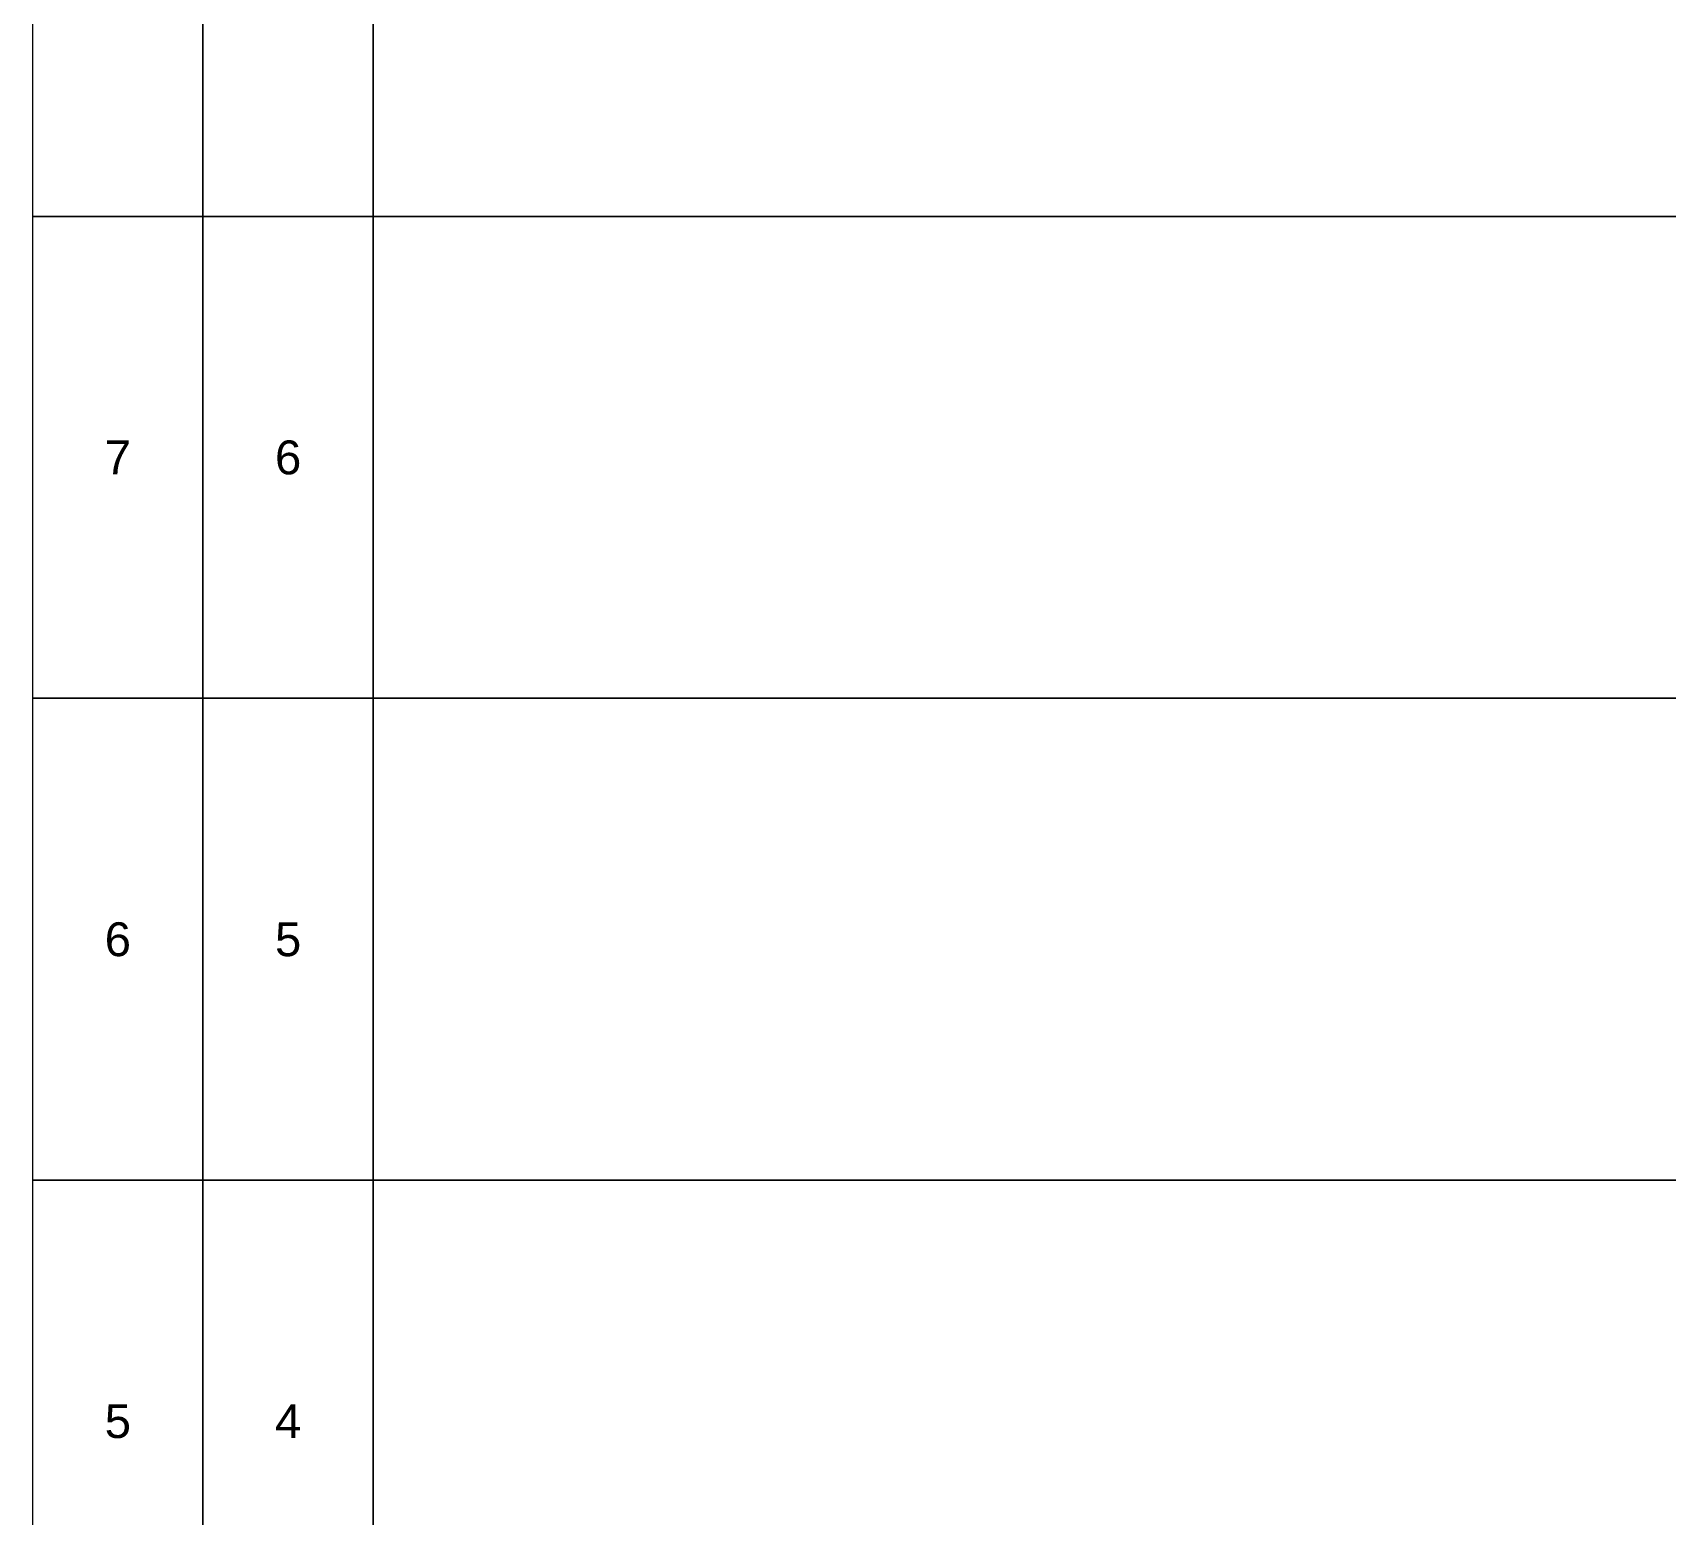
# Model space of a CAD drawing. Header units: metres. Extents: x -0.1 to 58.9, y -0.1 to 41.6.
# Drawn here: x 44.212 to 48.604, y 30.929 to 34.916 of the extents above; entities that cross this region are included whole.
import ezdxf
from ezdxf.enums import TextEntityAlignment as Align

# ---------------------------------------------------------------- set-up
doc = ezdxf.new("R2010")
doc.units = ezdxf.units.M
doc.styles.add('ARIAL', font='arial.ttf')

msp = doc.modelspace()

# ---------------------------------------------------------------- linework, layer by layer
for points in [[(44.2118, 35.717), (44.6694, 35.717), (44.6694, 34.4221), (44.2118, 34.4221)], [(44.6694, 35.717), (45.1271, 35.717), (45.1271, 34.4221), (44.6694, 34.4221)], [(45.1271, 35.717), (51.6242, 35.717), (51.6242, 34.4221), (45.1271, 34.4221)], [(44.2118, 34.4221), (44.6694, 34.4221), (44.6694, 33.1272), (44.2118, 33.1272)], [(44.6694, 34.4221), (45.1271, 34.4221), (45.1271, 33.1272), (44.6694, 33.1272)], [(45.1271, 34.4221), (51.6242, 34.4221), (51.6242, 33.1272), (45.1271, 33.1272)], [(44.2118, 33.1272), (44.6694, 33.1272), (44.6694, 31.8323), (44.2118, 31.8323)], [(44.6694, 33.1272), (45.1271, 33.1272), (45.1271, 31.8323), (44.6694, 31.8323)], [(45.1271, 33.1272), (51.6242, 33.1272), (51.6242, 31.8323), (45.1271, 31.8323)], [(44.2118, 31.8323), (44.6694, 31.8323), (44.6694, 30.5374), (44.2118, 30.5374)], [(44.6694, 31.8323), (45.1271, 31.8323), (45.1271, 30.5374), (44.6694, 30.5374)], [(45.1271, 31.8323), (51.6242, 31.8323), (51.6242, 30.5374), (45.1271, 30.5374)]]:
    msp.add_lwpolyline(points, close=True)

# ---------------------------------------------------------------- texts
at = {"style": 'ARIAL', "flags": 12}
for tag, text, height, p in [('7', 'XX', 0.09096, (44.4406, 33.7746)), ('6', '7', 0.091, (44.8982, 33.7746)), ('6', 'XX', 0.09096, (44.4406, 32.4797)), ('5', 'XX', 0.09096, (44.8982, 32.4797)), ('5', 'XX', 0.09096, (44.4406, 31.1849)), ('4', 'XX', 0.09096, (44.8982, 31.1849))]:
    msp.add_attdef(tag, text=text, height=height, dxfattribs=at).set_placement(p, align=Align.MIDDLE_CENTER)

doc.saveas('drawing.dxf')
